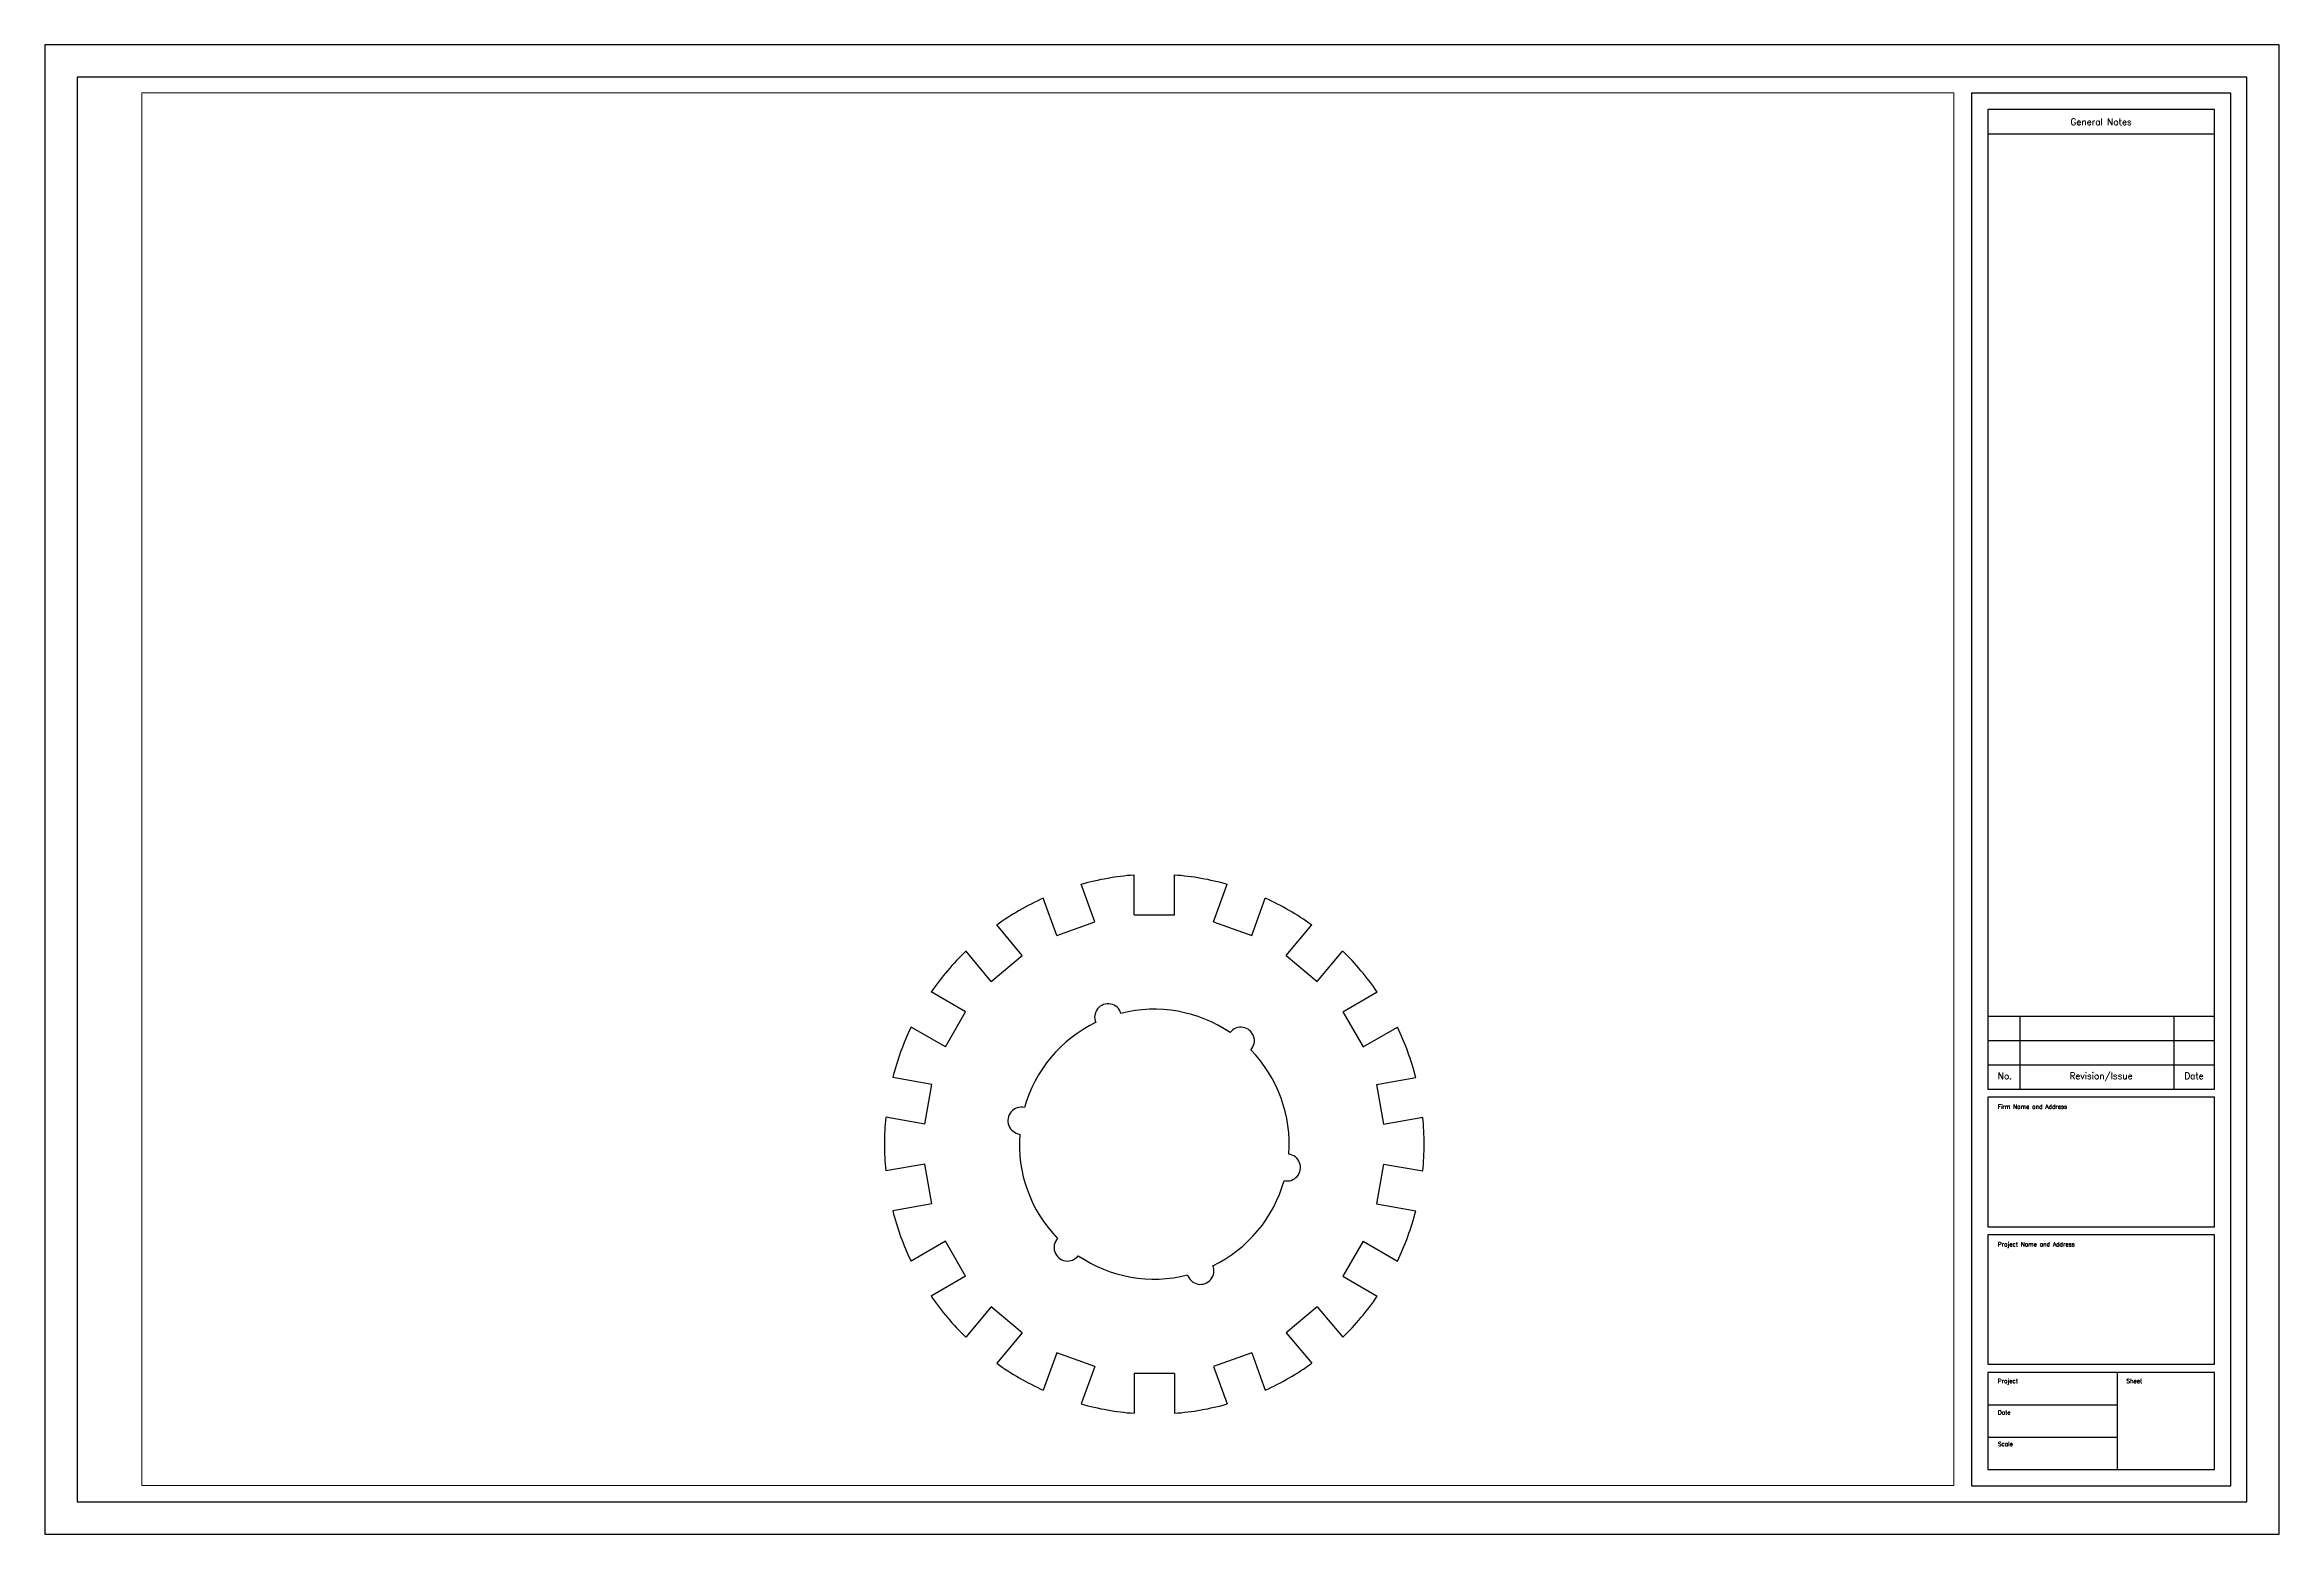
# Paper-space layout 'D-Size Layout' of a CAD drawing. Header units: millimetres, sheet in inches. Extents: x 0 to 34.5, y 0 to 23.
# The model-space entities are those that its viewports show. They can reach past a viewport. Long polylines and large blocks are cut down to what shows.
import ezdxf
from ezdxf.enums import TextEntityAlignment as Align

# ---------------------------------------------------------------- set-up
doc = ezdxf.new("R2010")
doc.units = ezdxf.units.MM
doc.header["$LTSCALE"] = 48
doc.header["$MEASUREMENT"] = 0
for name, color, linetype in [('A-Walls', 7, 'Continuous'), ('Title Block', 7, 'Continuous'), ('Viewport', 5, 'Continuous')]:
    doc.layers.add(name, color=color, linetype=linetype)
doc.styles.add('Roman', font='romans')

# ---------------------------------------------------------------- blocks, each defined once
blk = doc.blocks.new('Architectural Title Block')
for p, q in [((34.5, 23), (0, 23)), ((0, 23), (0, 0)), ((34.5, 0), (34.5, 23)), ((34, 22.5), (0.5, 22.5)), ((0.5, 22.5), (0.5, 0.5)), ((34, 0.5), (34, 22.5)), ((33.75, 22.25), (29.75, 22.25)), ((29.75, 22.25), (29.75, 0.75)), ((33.75, 0.75), (33.75, 22.25)), ((33.5, 22), (30, 22)), ((30, 22), (30, 6.875)), ((33.5, 6.875), (33.5, 22)), ((30, 21.625), (33.5, 21.625)), ((30, 8), (33.5, 8)), ((30.5, 6.875), (30.5, 8)), ((32.875, 6.875), (32.875, 8)), ((30, 7.625), (33.5, 7.625)), ((30, 7.25), (33.5, 7.25)), ((30, 6.875), (33.5, 6.875)), ((33.5, 6.75), (30, 6.75)), ((30, 6.75), (30, 4.75)), ((33.5, 4.75), (33.5, 6.75)), ((30, 4.75), (33.5, 4.75)), ((33.5, 4.625), (30, 4.625)), ((30, 4.625), (30, 2.625)), ((33.5, 2.625), (33.5, 4.625)), ((30, 2.625), (33.5, 2.625)), ((33.5, 2.5), (30, 2.5)), ((30, 2.5), (30, 1)), ((32, 1), (32, 2.5)), ((33.5, 1), (33.5, 2.5)), ((30, 2), (32, 2)), ((30, 1.5), (32, 1.5)), ((29.75, 0.75), (33.75, 0.75)), ((30, 1), (33.5, 1)), ((0.5, 0.5), (34, 0.5)), ((0, 0), (34.5, 0))]:
    blk.add_line(p, q)
at = {"style": 'Roman'}
for s, p in [('General Notes', (31.7483, 21.8078)), ('No.', (30.2636, 7.0784)), ('Revision/Issue', (31.7483, 7.0784)), ('Date', (33.1838, 7.0784))]:
    blk.add_text(s, height=0.1, dxfattribs=at).set_placement(p, align=Align.MIDDLE_CENTER)
for s, p in [('Firm Name and Address', (30.1554, 6.5711)), ('Project Name and Address', (30.1554, 4.4461)), ('Project', (30.1554, 2.3346)), ('Sheet', (32.1399, 2.3346)), ('Date', (30.1554, 1.8489)), ('Scale', (30.1554, 1.3632))]:
    blk.add_text(s, height=0.065, dxfattribs=at).set_placement(p)
at = {"color": 0, "style": 'Roman', "flags": 8}
for tag, p in [('FNAME', (-0.05, 6)), ('REVDATE', (-0.05, 3)), ('USER', (-0.05, 0))]:
    blk.add_attdef(tag, p, '', height=0.15, rotation=90, dxfattribs=at)

msp = doc.modelspace()

# ---------------------------------------------------------------- linework, layer by layer
at = {"layer": 'A-Walls'}
for p, q in [((669.8, 372.9), (669.8, 402.4)), ((699.8, 372.9), (699.8, 402.4)), ((612.5, 357.6), (602.5, 385.2)), ((640.7, 367.8), (630.7, 395.5)), ((728.8, 367.8), (738.9, 395.5)), ((757, 357.6), (767.1, 385.2)), ((587, 342.8), (568.1, 365.4)), ((612.5, 357.6), (640.7, 367.8)), ((669.8, 372.9), (699.8, 372.9)), ((728.8, 367.8), (757, 357.6)), ((782.6, 342.8), (801.5, 365.4)), ((564, 323.5), (545.1, 346.1)), ((564, 323.5), (587, 342.8)), ((782.6, 342.8), (805.5, 323.5)), ((805.5, 323.5), (824.5, 346.1)), ((545, 300.9), (519.6, 315.7)), ((824.5, 300.9), (850, 315.7)), ((530, 275), (545, 300.9)), ((824.5, 300.9), (839.5, 275)), ((530, 275), (504.6, 289.7)), ((839.5, 275), (865, 289.7)), ((520, 247.2), (491, 252.4)), ((849.6, 247.2), (878.6, 252.4)), ((514.7, 217.7), (520, 247.2)), ((849.6, 247.2), (854.8, 217.7)), ((514.7, 217.7), (485.8, 222.8)), ((854.8, 217.7), (883.8, 222.8)), ((514.7, 188.2), (485.8, 183.1)), ((520, 158.7), (514.7, 188.2)), ((854.8, 188.2), (849.6, 158.7)), ((854.8, 188.2), (883.8, 183.1)), ((520, 158.7), (491, 153.5)), ((849.6, 158.7), (878.6, 153.5)), ((530, 130.9), (504.6, 116.2)), ((545, 105), (530, 130.9)), ((839.5, 130.9), (824.5, 105)), ((839.5, 130.9), (865, 116.2)), ((545, 105), (519.6, 90.2)), ((824.5, 105), (850, 90.2)), ((564, 82.4), (545.1, 59.8)), ((587, 63.1), (564, 82.4)), ((805.5, 82.4), (782.6, 63.1)), ((805.5, 82.4), (824.5, 59.8)), ((587, 63.1), (568.1, 40.5)), ((782.6, 63.1), (801.5, 40.5)), ((612.5, 48.3), (602.5, 20.7)), ((640.7, 38.1), (612.5, 48.3)), ((640.7, 38.1), (630.7, 10.4)), ((757, 48.3), (728.8, 38.1)), ((728.8, 38.1), (738.9, 10.4)), ((757, 48.3), (767.1, 20.7)), ((669.8, 32.9), (669.8, 3.5)), ((699.8, 32.9), (669.8, 32.9)), ((699.8, 32.9), (699.8, 3.5))]:
    msp.add_line(p, q, dxfattribs=at)
for centre, radius, start, end in [((684.8, 202.9), 200, 100, 105.6988), ((684.8, 202.9), 200, 94.3012, 100), ((684.8, 202.9), 200, 80, 85.6988), ((684.8, 202.9), 200, 74.3012, 80), ((684.8, 202.9), 200, 114.3012, 120), ((684.8, 202.9), 200, 60, 65.6988), ((684.8, 202.9), 200, 120, 125.6988), ((684.8, 202.9), 200, 54.3012, 60), ((684.8, 202.9), 200, 140, 145.6988), ((684.8, 202.9), 200, 134.3012, 140), ((684.8, 202.9), 200, 40, 45.6988), ((684.8, 202.9), 200, 34.3012, 40), ((650.6, 296.9, 100), 10, 17.134, 202.866), ((684.8, 202.9, 100), 100, 55.732, 104.268), ((684.8, 202.9), 200, 154.3012, 160), ((684.8, 202.9, 100), 100, 115.732, 164.268), ((749, 279.6, 100), 10, 317.134, 142.866), ((684.8, 202.9), 200, 20, 25.6988), ((684.8, 202.9), 200, 160, 165.6988), ((684.8, 202.9, 100), 100, 355.732, 44.268), ((684.8, 202.9), 200, 14.3012, 20), ((684.8, 202.9), 200, 174.3012, 180), ((586.3, 220.3, 100), 10, 77.134, 262.866), ((684.8, 202.9), 200, 0, 5.6988), ((684.8, 202.9), 200, 180, 185.6988), ((684.8, 202.9, 100), 100, 175.732, 224.268), ((684.8, 202.9), 200, 354.3012, 360), ((783.2, 185.6, 100), 10, 257.134, 82.866), ((684.8, 202.9, 100), 100, 295.732, 344.268), ((684.8, 202.9), 200, 194.3012, 200), ((684.8, 202.9), 200, 340, 345.6988), ((684.8, 202.9), 200, 200, 205.6988), ((620.5, 126.3, 100), 10, 137.134, 322.866), ((684.8, 202.9), 200, 334.3012, 340), ((684.8, 202.9, 100), 100, 235.732, 284.268), ((719, 109, 100), 10, 197.134, 22.866), ((684.8, 202.9), 200, 214.3012, 220), ((684.8, 202.9), 200, 320, 325.6988), ((684.8, 202.9), 200, 220, 225.6988), ((684.8, 202.9), 200, 314.3012, 320), ((684.8, 202.9), 200, 234.3012, 240), ((684.8, 202.9), 200, 300, 305.6988), ((684.8, 202.9), 200, 240, 245.6988), ((684.8, 202.9), 200, 294.3012, 300), ((684.8, 202.9), 200, 254.3012, 260), ((684.8, 202.9), 200, 260, 265.6988), ((684.8, 202.9), 200, 274.3012, 280), ((684.8, 202.9), 200, 280, 285.6988)]:
    msp.add_arc(centre, radius, start, end, dxfattribs=at)

psp = doc.layouts.new('D-Size Layout')

# ---------------------------------------------------------------- block references
at = {"layer": 'Title Block'}
psp.add_blockref('Architectural Title Block', (0, 0), dxfattribs=at)

# ---------------------------------------------------------------- viewports
at = {"layer": 'Viewport'}
psp.add_viewport(center=(15.488, 11.505), size=(27.976, 21.4991), view_center_point=(605.967, 465.994), view_height=1031.95692, dxfattribs=at)

doc.saveas('drawing.dxf')
